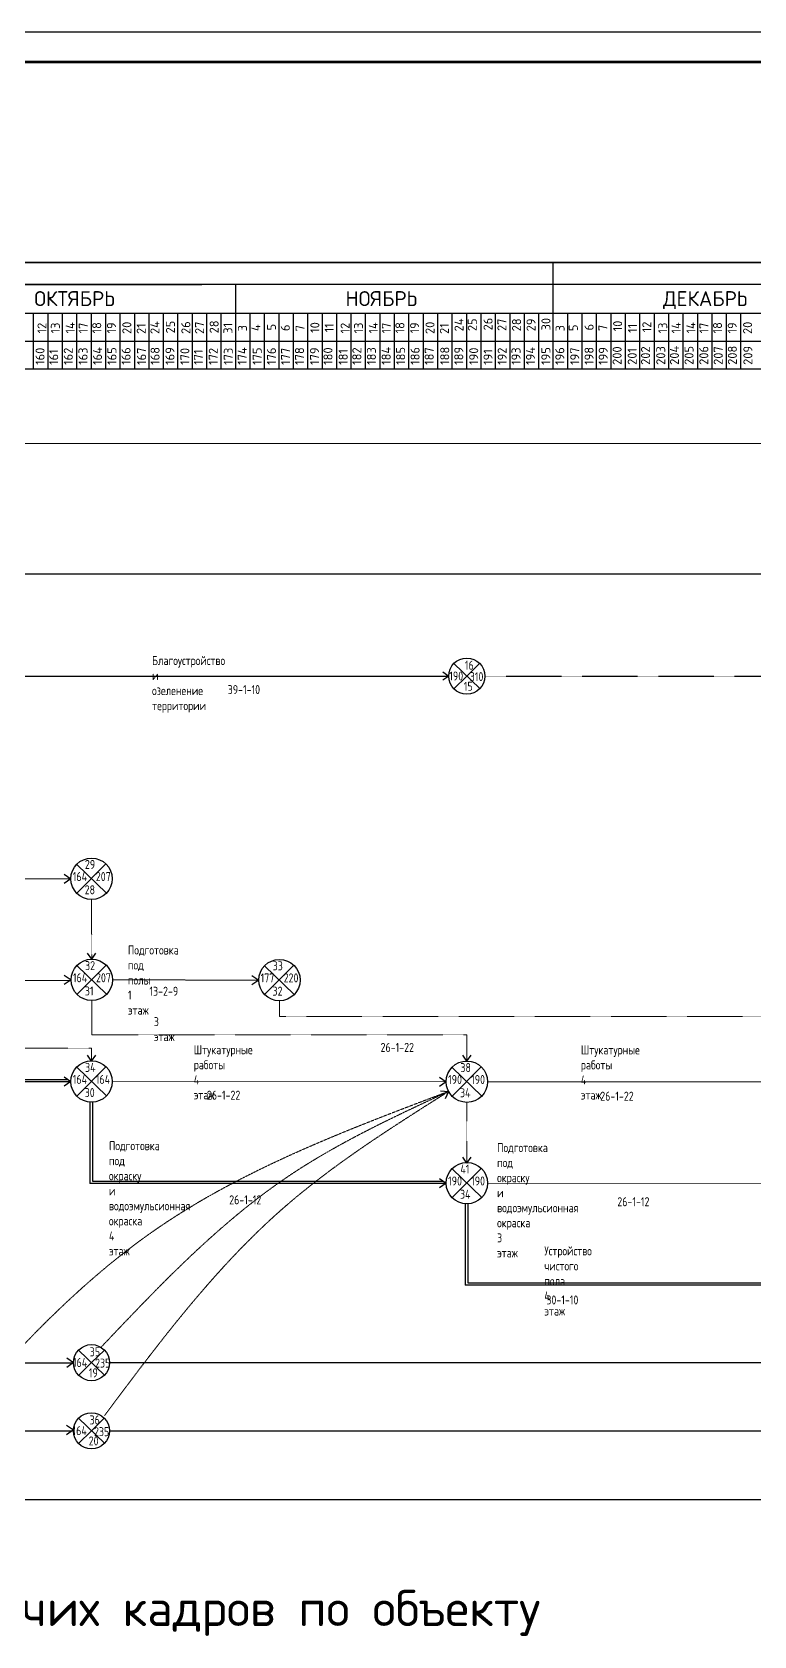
# Model space of a CAD drawing. Header units: millimetres. Extents: x -345369 to 252202, y 74562 to 424723.
# Drawn here: x -88480 to -76518, y 176553 to 203137 of the extents above; entities that cross this region are included whole.
import ezdxf

# ---------------------------------------------------------------- set-up
doc = ezdxf.new("R2010")
doc.units = ezdxf.units.MM
doc.linetypes.add('DASHED', pattern=[19.05, 12.7, -6.35])
doc.linetypes.add('N1', pattern=[550, 400, -150])
doc.layers.add('1STAIR2D', color=30, linetype='Continuous')
doc.layers.add('A0-08', color=101, linetype='Continuous')
doc.styles.add('ISOCPEUR', font='isocpeur.TTF', dxfattribs={"width": 0.8})

msp = doc.modelspace()

# ---------------------------------------------------------------- linework, layer by layer
at = {"color": 0, "linetype": 'Continuous'}
msp.add_line((-75356.456733, 194150.528362), (-106397.267813, 194150.528362), dxfattribs=at)
at = {"linetype": 'Continuous'}
for p, q in [((-90308.63166, 192462.601552), (-81576.580726, 192462.601552)), ((-90308.63166, 192462.601552), (-81576.580726, 192462.601552)), ((-87847.66305, 189096.227106), (-90261.818381, 189104.894802)), ((-90258.902846, 187419.544648), (-87844.523201, 187419.690258)), ((-84734.642094, 187416.614452), (-87148.797425, 187425.282148))]:
    msp.add_line(p, q, dxfattribs=at)
at = {"linetype": 'N1', "ltscale": 0.01}
for q in [(-52570.552829, 192465.12028), (-52570.552829, 192465.12028), (-79092.845568, 192461.593038)]:
    msp.add_line((-80978.49188, 192462.601552), q, dxfattribs=at)
at = {"linetype": 'N1', "lineweight": 20, "ltscale": 0.01}
for p, q in [((-87491.696168, 187769.565896), (-87494.655127, 188760.426349)), ((-87491.696168, 186517.808956), (-87491.696168, 187083.76284)), ((-84381.634171, 186820.316676), (-84381.634171, 187080.813695)), ((-75054.407141, 186820.316676), (-84381.634171, 186820.316676)), ((-81274.577344, 186517.808956), (-87491.696168, 186517.808956)), ((-81274.577344, 186082.072026), (-81274.577344, 186517.808956)), ((-87494.655127, 186294.213208), (-90601.804374, 186294.213208)), ((-87494.655127, 186085.033939), (-87494.655127, 186294.213208)), ((-81274.577344, 184400.548345), (-81274.577344, 185396.26897))]:
    msp.add_line(p, q, dxfattribs=at)
at = {"linetype": 'Continuous', "lineweight": 30}
for p, q in [((-87837.481187, 185734.938624), (-93738.56716, 185734.923395)), ((-93694.79978, 185773.691602), (-87882.673975, 185773.703147)), ((-81620.223732, 184050.45303), (-87521.309706, 184050.437801)), ((-87477.542326, 184089.206008), (-81665.41652, 184089.217554)), ((-81257.418325, 182404.49636), (-74488.350374, 182404.73196)), ((-74443.157586, 182365.967436), (-81301.185711, 182366.042098))]:
    msp.add_line(p, q, dxfattribs=at)
at = {"lineweight": 20}
for p, q in [((-87151.753598, 185742.13241), (-81617.478138, 185738.473734)), ((-80931.675816, 185739.183265), (-75397.30785, 185736.983549)), ((-80934.496144, 184057.646817), (-75400.220684, 184053.98814))]:
    msp.add_line(p, q, dxfattribs=at)
at = {"linetype": 'DASHED', "ltscale": 0.5}
for p, q in [((-87195.610704, 181082.388096), (-75358.35209, 181084.277522)), ((-87198.644925, 179953.533024), (-75359.618147, 179955.422733)), ((-90308.63166, 178814.044421), (-75359.864402, 178816.430496))]:
    msp.add_line(p, q, dxfattribs=at)
at = {"linetype": 'N1', "lineweight": 20, "ltscale": 0.01, "end_tangent": (0.9659258263, 0.2588190451)}
for points in [[(-90607.676082, 179113.088843), (-86431.048974, 183289.715952), (-81577.612538, 185578.698915)], [(-87338.092753, 181337.173869), (-84230.563203, 184173.835051), (-81577.612538, 185578.698915)]]:
    msp.add_spline(points, degree=3, dxfattribs=at)
at = {"linetype": 'N1', "lineweight": 20, "ltscale": 0.01}
msp.add_spline([(-87277.873194, 180208.318797), (-84325.919785, 183636.452425), (-81577.612538, 185578.698915)], degree=3, dxfattribs=at)
at = {"layer": '1STAIR2D'}
msp.add_line((-48326.352797, 203137.13897), (-132326.352797, 203137.13897), dxfattribs=at)
at = {"layer": '1STAIR2D', "lineweight": 100}
msp.add_line((-48826.352797, 202637.13897), (-130326.352797, 202637.13897), dxfattribs=at)
at = {"layer": 'A0-08', "color": 0, "lineweight": 30}
for p, q in [((-123056.058964, 199317.87628), (-49459.209723, 199317.87628)), ((-119010.121779, 199317.87628), (-49459.209723, 199317.87628)), ((-85664.840601, 199317.87628), (-89748.91865, 199317.87628)), ((-49459.209723, 199317.87628), (-85664.840601, 199317.87628)), ((-79842.123074, 197553.470532), (-79842.123074, 199317.87628)), ((-123855.664503, 198951.17112), (-49459.209723, 198969.31087)), ((-123855.664503, 198951.17112), (-49459.209723, 198969.31087)), ((-89748.91865, 198951.17112), (-85664.840601, 198951.17112)), ((-85664.840601, 198951.17112), (-49459.209723, 198974.185283)), ((-85105.304914, 197553.470532), (-85105.304914, 198951.17112)), ((-123716.927599, 198479.312065), (-85664.840601, 198479.312065)), ((-123716.927599, 198479.312065), (-85664.840601, 198479.312065)), ((-122777.059346, 198479.312065), (-85105.304914, 198479.312065)), ((-122777.059346, 198479.312065), (-85105.304914, 198479.312065)), ((-118326.296099, 198479.312065), (-85105.304914, 198479.312065)), ((-118326.296099, 198479.312065), (-85105.304914, 198479.312065)), ((-113302.349797, 198479.312065), (-85105.304914, 198479.312065)), ((-113302.349797, 198479.312065), (-49459.209723, 198479.312065)), ((-88454.602449, 197553.470532), (-88454.602449, 198479.312065)), ((-88215.366911, 197553.470532), (-88215.366911, 198479.312065)), ((-87976.131373, 197553.470532), (-87976.131373, 198479.312065)), ((-87736.895834, 197553.470532), (-87736.895834, 198479.312065)), ((-87497.660296, 197553.470532), (-87497.660296, 198479.312065)), ((-87258.424758, 197553.470532), (-87258.424758, 198479.312065)), ((-87019.18922, 197553.470532), (-87019.18922, 198479.312065)), ((-86779.953682, 197553.470532), (-86779.953682, 198479.312065)), ((-86540.718143, 197553.470532), (-86540.718143, 198479.312065)), ((-86301.482605, 197553.470532), (-86301.482605, 198479.312065)), ((-86062.247067, 197553.470532), (-86062.247067, 198479.312065)), ((-85823.011529, 197553.470532), (-85823.011529, 198479.312065)), ((-85583.775991, 197553.470532), (-85583.775991, 198479.312065)), ((-85344.540452, 197553.470532), (-85344.540452, 198479.312065)), ((-85105.304914, 197553.470532), (-85105.304914, 198479.312065)), ((-84866.069376, 197553.470532), (-84866.069376, 198479.312065)), ((-84626.833838, 197553.470532), (-84626.833838, 198479.312065)), ((-84387.5983, 197553.470532), (-84387.5983, 198479.312065)), ((-84148.362761, 197553.470532), (-84148.362761, 198479.312065)), ((-83909.127223, 197553.470532), (-83909.127223, 198479.312065)), ((-83669.891685, 197553.470532), (-83669.891685, 198479.312065)), ((-83430.656147, 197553.470532), (-83430.656147, 198479.312065)), ((-83191.420609, 197553.470532), (-83191.420609, 198479.312065)), ((-82952.18507, 197553.470532), (-82952.18507, 198479.312065)), ((-82712.949532, 197553.470532), (-82712.949532, 198479.312065)), ((-82473.713994, 197553.470532), (-82473.713994, 198479.312065)), ((-82234.478456, 197553.470532), (-82234.478456, 198479.312065)), ((-81995.242918, 197553.470532), (-81995.242918, 198479.312065)), ((-81756.007379, 197553.470532), (-81756.007379, 198479.312065)), ((-81519.04027, 197553.470532), (-81519.04027, 198479.312065)), ((-81277.536303, 197553.470532), (-81277.536303, 198479.312065)), ((-81038.300765, 197553.470532), (-81038.300765, 198479.312065)), ((-80799.065227, 197553.470532), (-80799.065227, 198479.312065)), ((-80559.829688, 197553.470532), (-80559.829688, 198479.312065)), ((-80320.59415, 197553.470532), (-80320.59415, 198479.312065)), ((-80081.358612, 197553.470532), (-80081.358612, 198479.312065)), ((-79842.123074, 197553.470532), (-79842.123074, 198479.312065)), ((-79602.887536, 197553.470532), (-79602.887536, 198479.312065)), ((-79363.651997, 197553.470532), (-79363.651997, 198479.312065)), ((-79124.416459, 197553.470532), (-79124.416459, 198479.312065)), ((-78885.180921, 197553.470532), (-78885.180921, 198479.312065)), ((-78645.945383, 197553.470532), (-78645.945383, 198479.312065)), ((-78406.709845, 197553.470532), (-78406.709845, 198479.312065)), ((-78167.474307, 197553.470532), (-78167.474307, 198479.312065)), ((-77928.238768, 197553.470532), (-77928.238768, 198479.312065)), ((-77689.00323, 197553.470532), (-77689.00323, 198479.312065)), ((-77449.767692, 197553.470532), (-77449.767692, 198479.312065)), ((-77210.532154, 197553.470532), (-77210.532154, 198479.312065)), ((-76971.296616, 197553.470532), (-76971.296616, 198479.312065)), ((-76732.061077, 197553.470532), (-76732.061077, 198479.312065)), ((-127386.490309, 198016.391299), (-85105.304914, 198016.391299)), ((-127386.490309, 198016.391299), (-85105.304914, 198016.391299)), ((-123186.46479, 198016.391299), (-85105.304914, 198016.391299)), ((-123186.46479, 198016.391299), (-49459.209723, 198016.391299)), ((-123861.462102, 197553.470532), (-85105.304914, 197553.470532)), ((-122777.059346, 197553.470532), (-85105.304914, 197553.470532)), ((-118899.975673, 197553.470532), (-85105.304914, 197553.470532)), ((-118899.975673, 197553.470532), (-85105.304914, 197553.470532)), ((-113302.349797, 197553.470532), (-85105.304914, 197553.470532)), ((-113302.349797, 197553.470532), (-49459.209723, 197553.470532)), ((-87521.295064, 185395.36313), (-87521.309706, 184050.437801)), ((-87477.587768, 185394.803303), (-87477.542326, 184089.206008)), ((-81301.171071, 183710.877536), (-81301.185712, 182365.952207)), ((-81257.463775, 183710.317709), (-81257.418333, 182404.720415))]:
    msp.add_line(p, q, dxfattribs=at)
at = {"layer": 'A0-08', "color": 0, "lineweight": 25}
for p, q in [((-118598.280261, 196336.541719), (-52868.28885, 196303.544114)), ((-81492.625002, 192670.362035), (-81062.447604, 192254.841069)), ((-81277.536303, 192462.601552), (-81063.866659, 192671.821173)), ((-81491.205947, 192253.381931), (-81277.536303, 192462.601552)), ((-87741.288195, 189341.557992), (-87248.022058, 188865.097762)), ((-87739.661025, 188863.424631), (-87255.567146, 189349.129414)), ((-87491.696168, 187769.565896), (-87560.306101, 187867.551036)), ((-87491.696168, 187769.565896), (-87423.086234, 187867.551036)), ((-87738.329236, 187664.894483), (-87245.063099, 187188.434253)), ((-87736.702066, 187186.761122), (-87252.608187, 187672.465905)), ((-84628.267239, 187661.945338), (-84135.001103, 187185.485108)), ((-84626.64007, 187183.811976), (-84142.54619, 187669.51676)), ((-87494.655127, 186082.072026), (-87563.26506, 186180.057166)), ((-87494.655127, 186082.072026), (-87426.045193, 186180.057166)), ((-81274.577344, 186082.072026), (-81343.187278, 186180.057166)), ((-81274.577344, 186082.072026), (-81205.96741, 186180.057166)), ((-87741.288195, 185980.362525), (-87248.022058, 185503.902295)), ((-87739.661025, 185502.229164), (-87255.567146, 185987.933947)), ((-81521.210412, 185977.400613), (-81027.944276, 185500.940383)), ((-81519.583243, 185499.267252), (-81035.489363, 185984.972035)), ((-81521.164202, 184295.876932), (-81027.898065, 183819.416702)), ((-81519.537032, 183817.74357), (-81035.443153, 184303.448354)), ((-81274.577344, 184391.314554), (-81343.187278, 184489.299694)), ((-81274.577344, 184391.314554), (-81205.96741, 184489.299694)), ((-102748.926016, 181084.119649), (-87794.623968, 181081.740812)), ((-87709.743825, 181290.14858), (-87279.566428, 180874.627613)), ((-87708.324771, 180873.168475), (-87494.655127, 181082.388096)), ((-87494.655127, 181082.388096), (-87280.985482, 181291.607717)), ((-87712.778047, 180161.293507), (-87282.600649, 179745.772541)), ((-87497.689348, 179953.533024), (-87284.019704, 180162.752645)), ((-102689.635402, 179955.468914), (-87817.528019, 179952.808741)), ((-87711.358992, 179744.313403), (-87497.689348, 179953.533024))]:
    msp.add_line(p, q, dxfattribs=at)
for points in [[(-81674.565866, 192531.211486), (-81576.580726, 192462.601552), (-81674.565866, 192393.991618)], [(-87949.912049, 189181.975775), (-87837.556654, 189103.303681), (-87949.912049, 189024.631586)], [(-87946.95309, 187505.312266), (-87834.597695, 187426.640172), (-87946.95309, 187347.968077)], [(-84836.891093, 187502.363121), (-84724.535698, 187423.691026), (-84836.891093, 187345.018932)], [(-81729.833533, 185817.133061), (-81617.478138, 185738.460967), (-81729.833533, 185659.788872)], [(-81714.251212, 185590.65325), (-81577.612538, 185578.698915), (-81635.579117, 185454.389185)], [(-87906.054945, 181161.060191), (-87793.699549, 181082.388096), (-87906.054945, 181003.716002)], [(-87908.758089, 180046.272948), (-87796.402694, 179967.600853), (-87908.758089, 179888.928758)]]:
    msp.add_lwpolyline(points, dxfattribs=at)
at = {"layer": 'A0-08', "color": 0, "lineweight": 30}
for points in [[(-87949.786595, 185820.69591), (-87837.4312, 185742.023816), (-87949.786595, 185663.351721)], [(-81729.662602, 184136.210317), (-81617.307207, 184057.538222), (-81729.662602, 183978.866127)]]:
    msp.add_lwpolyline(points, dxfattribs=at)
at = {"layer": 'A0-08', "color": 0, "lineweight": 25}
for centre, radius in [((-81277.536303, 192462.601552), 299.044423), ((-87494.655127, 189103.327877), 342.901528), ((-87491.696168, 187426.664368), 342.901528), ((-84381.634171, 187423.715223), 342.901528), ((-87494.655127, 185742.13241), 342.901528), ((-81274.577344, 185739.170498), 342.901528), ((-81274.531134, 184057.646817), 342.901528), ((-87494.655127, 181082.388096), 299.044423), ((-87497.689348, 179953.533024), 299.044423)]:
    msp.add_circle(centre, radius, dxfattribs=at)

# ---------------------------------------------------------------- texts
at = {"lineweight": 25, "style": 'ISOCPEUR'}
for s, p in [('ОКТЯБРЬ', (-88443.737811, 198595.266871)), ('НОЯБРЬ', (-83286.206441, 198595.266871)), ('ДЕКАБРЬ', (-78023.0246, 198595.266871))]:
    msp.add_text(s, height=247.4037, dxfattribs=at).set_placement(p)
at = {"style": 'ISOCPEUR'}
msp.add_text('График движения рабочих кадров по объекту', height=600, dxfattribs=at).set_placement((-97528.992677, 176716.427683))
at = {"layer": 'A0-08', "color": 0, "lineweight": 25, "style": 'ISOCPEUR'}
for s, height, p in [('14', 149.5222114, (-87773.767996, 198141.88537)), ('20', 149.5222114, (-86835.291346, 198132.623385)), ('24', 149.5222114, (-86369.791934, 198132.623385)), ('25', 149.5222114, (-86112.050069, 198141.88537)), ('26', 149.5222114, (-85857.398085, 198132.623385)), ('27', 149.5222114, (-85629.831737, 198132.623385)), ('28', 149.5222114, (-85388.377165, 198143.241384)), ('10', 149.5222114, (-83719.213778, 198151.788331)), ('14', 149.5222114, (-82749.821694, 198141.88537)), ('20', 149.5222114, (-81811.345044, 198132.623385)), ('24', 149.5222114, (-81330.362282, 198176.055447)), ('25', 149.5222114, (-81110.376908, 198180.402556)), ('26', 149.5222114, (-80849.601648, 198191.739855)), ('27', 149.5222114, (-80620.370768, 198181.959476)), ('28', 149.5222114, (-80376.452448, 198177.069287)), ('29', 149.5222114, (-80137.21691, 198177.069287)), ('30', 149.5222114, (-79890.391066, 198191.739855)), ('10', 149.5222114, (-78701.803681, 198177.069287)), ('12', 149.5222114, (-78218.546603, 198160.49773)), ('14', 149.5222114, (-77732.736766, 198141.88537)), ('14', 149.5222114, (-77486.639854, 198141.88537)), ('20', 149.5222114, (-76548.163203, 198132.623385)), ('12', 149.5222114, (-88241.590429, 198141.88537)), ('13', 149.5222114, (-88019.864908, 198141.88537)), ('17', 149.5222114, (-87557.874961, 198141.88537)), ('18', 149.5222114, (-87333.657753, 198141.88537)), ('19', 149.5222114, (-87089.943331, 198141.88537)), ('21', 149.5222114, (-86597.396237, 198132.623385)), ('31', 149.5222114, (-85160.913189, 198137.061062)), ('3', 149.522211, (-84918.895355, 198176.055447)), ('4', 149.522211, (-84698.909981, 198180.402556)), ('5', 149.522211, (-84438.134721, 198191.739855)), ('6', 149.522211, (-84208.903841, 198181.959476)), ('7', 149.522211, (-83964.985521, 198177.069287)), ('11', 149.5222114, (-83481.728443, 198160.49773)), ('12', 149.5222114, (-83217.644127, 198141.88537)), ('13', 149.5222114, (-82995.918606, 198141.88537)), ('17', 149.5222114, (-82533.928659, 198141.88537)), ('18', 149.5222114, (-82309.711451, 198141.88537)), ('19', 149.5222114, (-82065.997028, 198141.88537)), ('21', 149.5222114, (-81573.449935, 198132.623385)), ('3', 149.522211, (-79655.713515, 198176.055447)), ('5', 149.522211, (-79435.728141, 198180.402556)), ('6', 149.522211, (-79174.95288, 198191.739855)), ('7', 149.522211, (-78945.722001, 198181.959476)), ('11', 149.5222114, (-78456.031938, 198151.788331)), ('13', 149.5222114, (-77954.462286, 198141.88537)), ('17', 149.5222114, (-77270.746819, 198141.88537)), ('18', 149.5222114, (-77046.529611, 198141.88537)), ('19', 149.5222114, (-76802.815188, 198141.88537)), ('160', 149.5222114, (-88274.089493, 197620.966867)), ('161', 149.5222114, (-88047.546702, 197620.966867)), ('162', 149.5222114, (-87805.767403, 197620.966867)), ('163', 149.5222114, (-87561.388239, 197620.966867)), ('164', 149.5222114, (-87321.646856, 197620.966867)), ('165', 149.5222114, (-87082.467421, 197620.966867)), ('166', 149.5222114, (-86848.339209, 197620.966867)), ('167', 149.5222114, (-86590.961229, 197620.966867)), ('168', 149.5222114, (-86367.380223, 197620.966867)), ('169', 149.5222114, (-86120.401447, 197620.966867)), ('170', 149.5222114, (-85873.422672, 197620.966867)), ('171', 149.5222114, (-85649.841666, 197620.885286)), ('172', 149.5222114, (-85402.86289, 197620.966867)), ('173', 149.5222114, (-85153.384265, 197620.966867)), ('174', 149.5222114, (-84922.893213, 197620.966867)), ('175', 149.5222114, (-84675.482811, 197620.966867)), ('176', 149.5222114, (-84438.489545, 197620.966867)), ('177', 149.5222114, (-84204.100942, 197620.966867)), ('178', 149.5222114, (-83973.887476, 197620.966867)), ('179', 149.5222114, (-83723.718553, 197620.966867)), ('180', 149.5222114, (-83502.321695, 197620.966867)), ('181', 149.5222114, (-83250.143191, 197620.966867)), ('182', 149.5222114, (-83023.6004, 197620.966867)), ('183', 149.5222114, (-82781.821101, 197620.966867)), ('184', 149.5222114, (-82537.441937, 197620.966867)), ('185', 149.5222114, (-82297.700554, 197620.966867)), ('186', 149.5222114, (-82058.521119, 197620.966867)), ('187', 149.5222114, (-81824.392907, 197620.966867)), ('188', 149.5222114, (-81567.014927, 197620.966867)), ('189', 149.5222114, (-81334.36014, 197620.966867)), ('190', 149.5222114, (-81086.949738, 197620.966867)), ('191', 149.5222114, (-80849.956472, 197620.966867)), ('192', 149.5222114, (-80615.567869, 197620.966867)), ('193', 149.5222114, (-80385.354403, 197620.966867)), ('194', 149.5222114, (-80146.118865, 197620.966867)), ('195', 149.5222114, (-79890.74589, 197620.966867)), ('196', 149.5222114, (-79659.711373, 197620.966867)), ('197', 149.5222114, (-79412.30097, 197620.966867)), ('198', 149.5222114, (-79175.307705, 197620.966867)), ('199', 149.5222114, (-78940.919102, 197620.966867)), ('200', 149.5222114, (-78710.705636, 197620.966867)), ('201', 149.5222114, (-78460.536713, 197620.966867)), ('202', 149.5222114, (-78239.139855, 197620.966867)), ('203', 149.5222114, (-77986.961351, 197620.966867)), ('204', 149.5222114, (-77760.41856, 197620.966867)), ('205', 149.5222114, (-77518.639261, 197620.966867)), ('206', 149.5222114, (-77273.754252, 197620.966867)), ('207', 149.5222114, (-77034.574817, 197620.966867)), ('208', 149.5222114, (-76800.446605, 197620.966867)), ('209', 149.5222114, (-76543.068625, 197620.966867))]:
    msp.add_text(s, height=height, rotation=90, dxfattribs=at).set_placement(p)
at = {"layer": 'A0-08', "color": 0, "lineweight": 25, "attachment_point": 1, "style": 'ISOCPEUR'}
for s, width, insert, char_height in [('Благоустройство и озеленение территории', 79.03710304, (-86492.260264, 192794.779449), 149.52221137), ('190', 2.49875162, (-81566.331708, 192538.528448), 149.5222114), ('16', 2.49875162, (-81307.595311, 192717.387325), 149.5222114), ('310', 2.5, (-81227.042929, 192528.037625), 149.5222114), ('39-1-10', 1.8130959, (-85238.581317, 192313.394936), 149.5222114), ('15', 2.49875162, (-81325.394288, 192368.037344), 149.5222114), ('29', 2.49875162, (-87605.543528, 189414.855713), 149.5222114), ('164', 2.49875162, (-87806.199794, 189214.115386), 149.5222114), ('207', 2.5, (-87424.329284, 189214.115386), 149.5222114), ('28', 2.49875162, (-87608.992258, 188994.895119), 149.5222114), ('Подготовка под полы \\P1 этаж', 52.26142591, (-86891.978388, 187997.052789), 149.52221137), ('32', 2.49875162, (-87602.63078, 187738.14584), 149.5222114), ('33', 2.49875162, (-84492.522573, 187735.243059), 149.5222114), ('164', 2.49875162, (-87803.240835, 187537.451877), 149.5222114), ('207', 2.5, (-87421.370325, 187537.451877), 149.5222114), ('177', 2.49875162, (-84693.178838, 187534.502732), 149.5222114), ('220', 2.5, (-84311.308328, 187534.502732), 149.5222114), ('31', 2.49875162, (-87606.033298, 187318.23161), 149.5222114), ('13-2-9', 1.99557045, (-86535.585896, 187313.403751), 149.5222114), ('32', 2.49875162, (-84495.971302, 187315.282465), 149.5222114), ('26-1-22', 1.99557045, (-82705.56149, 186382.85584), 149.5222114), ('Штукатурные работы \\P4 этаж', 52.26142591, (-85801.798551, 186344.087414), 149.52221137), ('Штукатурные работы \\P4 этаж', 52.26142591, (-79385.967699, 186341.417785), 149.52221137), ('164', 2.49875162, (-87806.199794, 185852.919919), 149.5222114), ('34', 2.47457123, (-87602.584569, 186050.711101), 149.5222114), ('164', 2.5, (-87424.329284, 185852.919919), 149.5222114), ('190', 2.49875162, (-81586.122011, 185849.958007), 149.5222114), ('38', 1.8130959, (-81382.506786, 186047.749189), 149.5222114), ('190', 2.5, (-81204.251501, 185849.958007), 149.5222114), ('30', 2.49875162, (-87608.992258, 185633.699653), 149.5222114), ('26-1-22', 1.99557045, (-85583.73103, 185590.644664), 149.5222114), ('34', 2.49875162, (-81388.914475, 185630.73774), 149.5222114), ('26-1-22', 1.99557045, (-79064.773343, 185574.48999), 149.5222114), ('Подготовка под окраску и водоэмульсионная окраска\\P4 этаж', 61.004576, (-87206.333125, 184753.110468), 149.52221137), ('Подготовка под окраску и водоэмульсионная окраска\\P3 этаж', 61.004576, (-80774.384401, 184721.418208), 149.52221137), ('41', 1.8130959, (-81382.460576, 184366.225507), 149.5222114), ('190', 2.49875162, (-81586.075801, 184168.434326), 149.5222114), ('190', 2.5, (-81204.205291, 184168.434326), 149.5222114), ('26-1-12', 1.99557045, (-85213.821293, 183856.063948), 149.5222114), ('34', 2.49875162, (-81388.868264, 183949.214059), 149.5222114), ('26-1-12', 1.99557045, (-78781.872569, 183824.371687), 149.5222114), ('Устройство чистого пола \\P4 этаж', 52.26142591, (-79991.31074, 183009.935689), 149.52221137), ('30-1-10', 1.99557045, (-79957.847253, 182196.720652), 149.5222114), ('35', 2.49875162, (-87524.714135, 181337.173869), 149.5222114), ('164', 3.03441582, (-87803.547819, 181159.850944), 149.5222114), ('235', 2.49875162, (-87436.457709, 181150.352247), 149.5222114), ('19', 2.49875162, (-87539.930924, 180988.391354), 149.5222114), ('164', 2.49875162, (-87810.533441, 180029.939582), 149.5222114), ('36', 2.49875162, (-87527.748356, 180208.318797), 149.5222114), ('235', 2.80340352, (-87454.608092, 180013.374799), 149.5222114), ('20', 2.49875162, (-87542.965145, 179859.536282), 149.5222114)]:
    msp.add_mtext_dynamic_manual_height_columns(s, width=width, gutter_width=12.5, heights=[0], dxfattribs=dict(at, insert=insert, char_height=char_height))
at = {"layer": 'A0-08', "color": 0, "lineweight": 25}
note = msp.add_mtext_dynamic_manual_height_columns('3 ', width=10.51308256, gutter_width=12.5, heights=[1.940502, 0], dxfattribs=dict(at, insert=(-86485.385055, 186810.102603), char_height=149.5222114, attachment_point=1, style='ISOCPEUR'))
for column, words in zip(note.columns.linked_columns, ['этаж']):
    column.text = words

doc.saveas('drawing.dxf')
